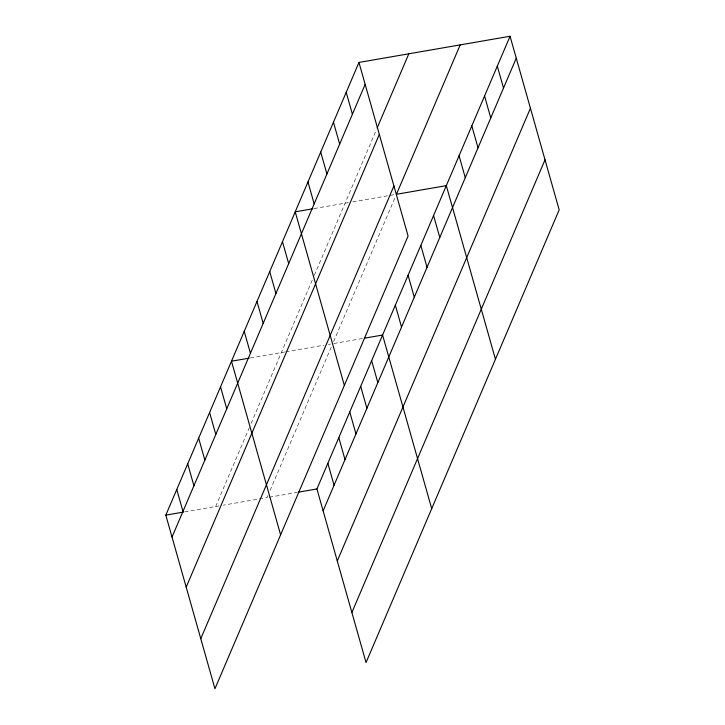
<?xml version="1.0" encoding="UTF-8"?>
<svg xmlns="http://www.w3.org/2000/svg" width="725" height="725" viewBox="0 0 725 725"><rect width="100%" height="100%" fill="white"/><g stroke="black" fill="none" stroke-linecap="round" stroke-linejoin="round"><path stroke-width="0.54" stroke-dasharray="3.62 2.72" d="M215.678 506.503L249.391 427.487M251.14 423.382L312.557 279.424M314.315 275.301L376.293 130.029M267.933 495.547L267.054 497.595L223.327 505.171M270.117 490.417L331.842 345.725M333.6 341.62L395.134 197.372M314.061 208.555L348.362 202.619M352.731 201.858L394.273 194.663M250.324 357.951L284.626 352.006M285.722 351.824L323.975 345.191M328.353 344.438L330.537 344.058M333.826 343.487L362.636 338.493M184.657 511.877L218.959 505.932M269.274 497.214L296.969 492.411"/><path stroke-width="1.09" d="M358.957 62.432L408.084 236.042L214.944 688.75L165.817 515.14L358.957 62.432L510.056 36.25L559.183 209.86L366.043 662.568L316.916 488.958L510.056 36.25M172.024 537.062L365.155 84.354M377.172 127.972L408.818 53.786M186.189 587.123L379.32 134.415M200.78 638.698L393.92 185.981M460.194 44.887L396.457 194.282L446.319 185.645L495.447 359.256M323.123 510.88L516.263 58.172M337.288 560.942L530.428 108.233M351.879 612.516L545.019 159.808M312.946 208.755L295.22 211.827L344.348 385.437M249.21 358.141L231.483 361.213L280.611 534.832M364.856 338.113L382.583 335.041L431.71 508.651M165.817 515.14L183.543 512.067M298.084 492.221L316.916 488.958M497.305 66.129L503.513 88.051M484.563 96.008L490.762 117.93M471.812 125.887L478.02 147.809M459.07 155.766L465.269 177.688M433.577 215.524L439.776 237.447M420.826 245.403L427.034 267.326M408.075 275.282L414.283 297.205M346.206 92.311L352.413 114.233M395.333 305.162L401.532 327.084M333.464 122.19L339.663 144.112M320.713 152.069L326.921 173.991M371.644 360.688L377.843 382.619M307.971 181.948L314.17 203.87M360.697 386.343L366.895 408.275M349.749 411.999L355.957 433.922M338.811 437.655L345.009 459.577M282.469 241.706L288.677 263.628M327.863 463.302L334.062 485.233M269.727 271.576L275.926 293.507M256.976 301.455L263.184 323.386M244.234 331.334L250.433 353.265M220.536 386.869L226.744 408.8M209.597 412.525L215.796 434.447M198.65 438.181L204.858 460.103M187.703 463.828L193.91 485.759M176.764 489.484L182.963 511.406"/></g></svg>
